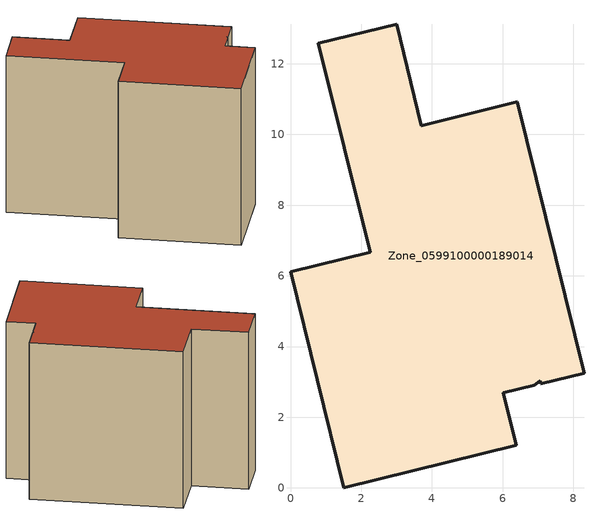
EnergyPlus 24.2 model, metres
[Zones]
Zone_0599100000189014
 floor ground (C_G): 6.89,2.9 6.02,2.69 6.39,1.21 1.5,0 0,6.11 2.25,6.67 0.79,12.57 3,13.12 3.7,10.25 6.41,10.92 8.3,3.25 7.08,2.95 7.07,3.03 z0
 wall outside (C_F): 3.7,10.25 3,13.12 0.79,12.57 2.25,6.67 0,6.11 1.5,0 6.39,1.21 6.02,2.69 6.89,2.9 7.07,3.03 7.08,2.95 8.3,3.25 6.41,10.92 3.7,10.25 z0:8.74
 roof outside (C_R): 6.02,2.69 6.89,2.9 7.07,3.03 7.08,2.95 8.3,3.25 6.41,10.92 3.7,10.25 3,13.12 0.79,12.57 2.25,6.67 0,6.11 1.5,0 6.39,1.21 z8.74
[BUILDING]
Pand.0599100000189014: North Axis=0; Terrain=City; Loads Convergence Tolerance Value=0.04; Temperature Convergence Tolerance Value=0.4; Solar Distribution=FullExterior; Maximum Number of Warmup Days=25; Minimum Number of Warmup Days=1
[Site:Location]
Rotterdam.The.Hague.AP_ZH_NLD Design_Conditions: Latitude=51.96; Longitude=4.45; Time Zone=1; Elevation=-4.5
[SITE:GROUNDTEMPERATURE:BUILDINGSURFACE]
18, 18, 18, 18, 18, 18, 18, 18, 18, 18, 18, 18
[MATERIAL] Thermal Absorptance=0.9; Solar Absorptance=0.7; Visible Absorptance=0.7
Name | Roughness | Thickness | Conductivity | Density | Specific Heat
G.TC.1965-1974 | MediumSmooth | 0.15 | 0.882353 | 540 | 1210
F.TC.1965-1974 | Rough | 0.3 | 0.697674 | 1920 | 840
R.TC.1965-1974 | MediumRough | 0.2 | 0.232558 | 1500 | 1000
[CONSTRUCTION]
C_G: G.TC.1965-1974
C_F: F.TC.1965-1974
C_R: R.TC.1965-1974
[ZONE]
Zone_0599100000189014: Type=1; Multiplier=1; Ceiling Height=Autocalculate; Volume=Autocalculate; Floor Area=autocalculate; Part of Total Floor Area=Yes
[ZONEINFILTRATION:DESIGNFLOWRATE]
Infil_Zone_0599100000189014: Zone or ZoneList or Space or SpaceList=Zone_0599100000189014; Schedule=AlwaysOn; Design Flow Rate Calculation Method=Flow/Area; Flow Rate per Floor Area=0.003; Constant Term Coefficient=1; Temperature Term Coefficient=0; Velocity Term Coefficient=0; Velocity Squared Term Coefficient=0
[HVACTEMPLATE:ZONE:IDEALLOADSAIRSYSTEM]
Zone_0599100000189014: Maximum Heating Supply Air Temperature=50; Minimum Cooling Supply Air Temperature=13; Maximum Heating Supply Air Humidity Ratio=0.0156; Minimum Cooling Supply Air Humidity Ratio=0.0077; Heating Limit=NoLimit; Cooling Limit=NoLimit; Dehumidification Control Type=ConstantSensibleHeatRatio; Cooling Sensible Heat Ratio=0.7; Dehumidification Setpoint=60; Humidification Control Type=None; Humidification Setpoint=30; Outdoor Air Method=None; Outdoor Air Flow Rate per Person=0.00944; Outdoor Air Flow Rate per Zone Floor Area=0; Outdoor Air Flow Rate per Zone=0; Demand Controlled Ventilation Type=None; Outdoor Air Economizer Type=NoEconomizer; Heat Recovery Type=None; Sensible Heat Recovery Effectiveness=0.7; Latent Heat Recovery Effectiveness=0.65
[ZONECONTROL:THERMOSTAT]
ThermostatControl_Zone_0599100000189014: Zone or ZoneList=Zone_0599100000189014; Control Type Schedule=DualSetpointControlType; Control 1=Thermostat_Zone_0599100000189014; Temperature Difference Between Cutout And Setpoint=0
[THERMOSTATSETPOINT:DUALSETPOINT]
Thermostat_Zone_0599100000189014: Heating Setpoint Temperature Schedule=HeatingSetpoint_Zone_0599100000189014; Cooling Setpoint Temperature Schedule=CoolingSetpoint_Zone_0599100000189014
[SCHEDULE:COMPACT]
HeatingSetpoint_Zone_0599100000189014: Through: 12/31, For: AllDays, Until: 24:00, 21
CoolingSetpoint_Zone_0599100000189014: Through: 12/31, For: AllDays, Until: 24:00, 24
DualSetpointControlType: Through: 12/31, For: AllDays, Until: 24:00, 4
AlwaysOn: Through: 12/31, For: AllDays, Until: 24:00, 1
